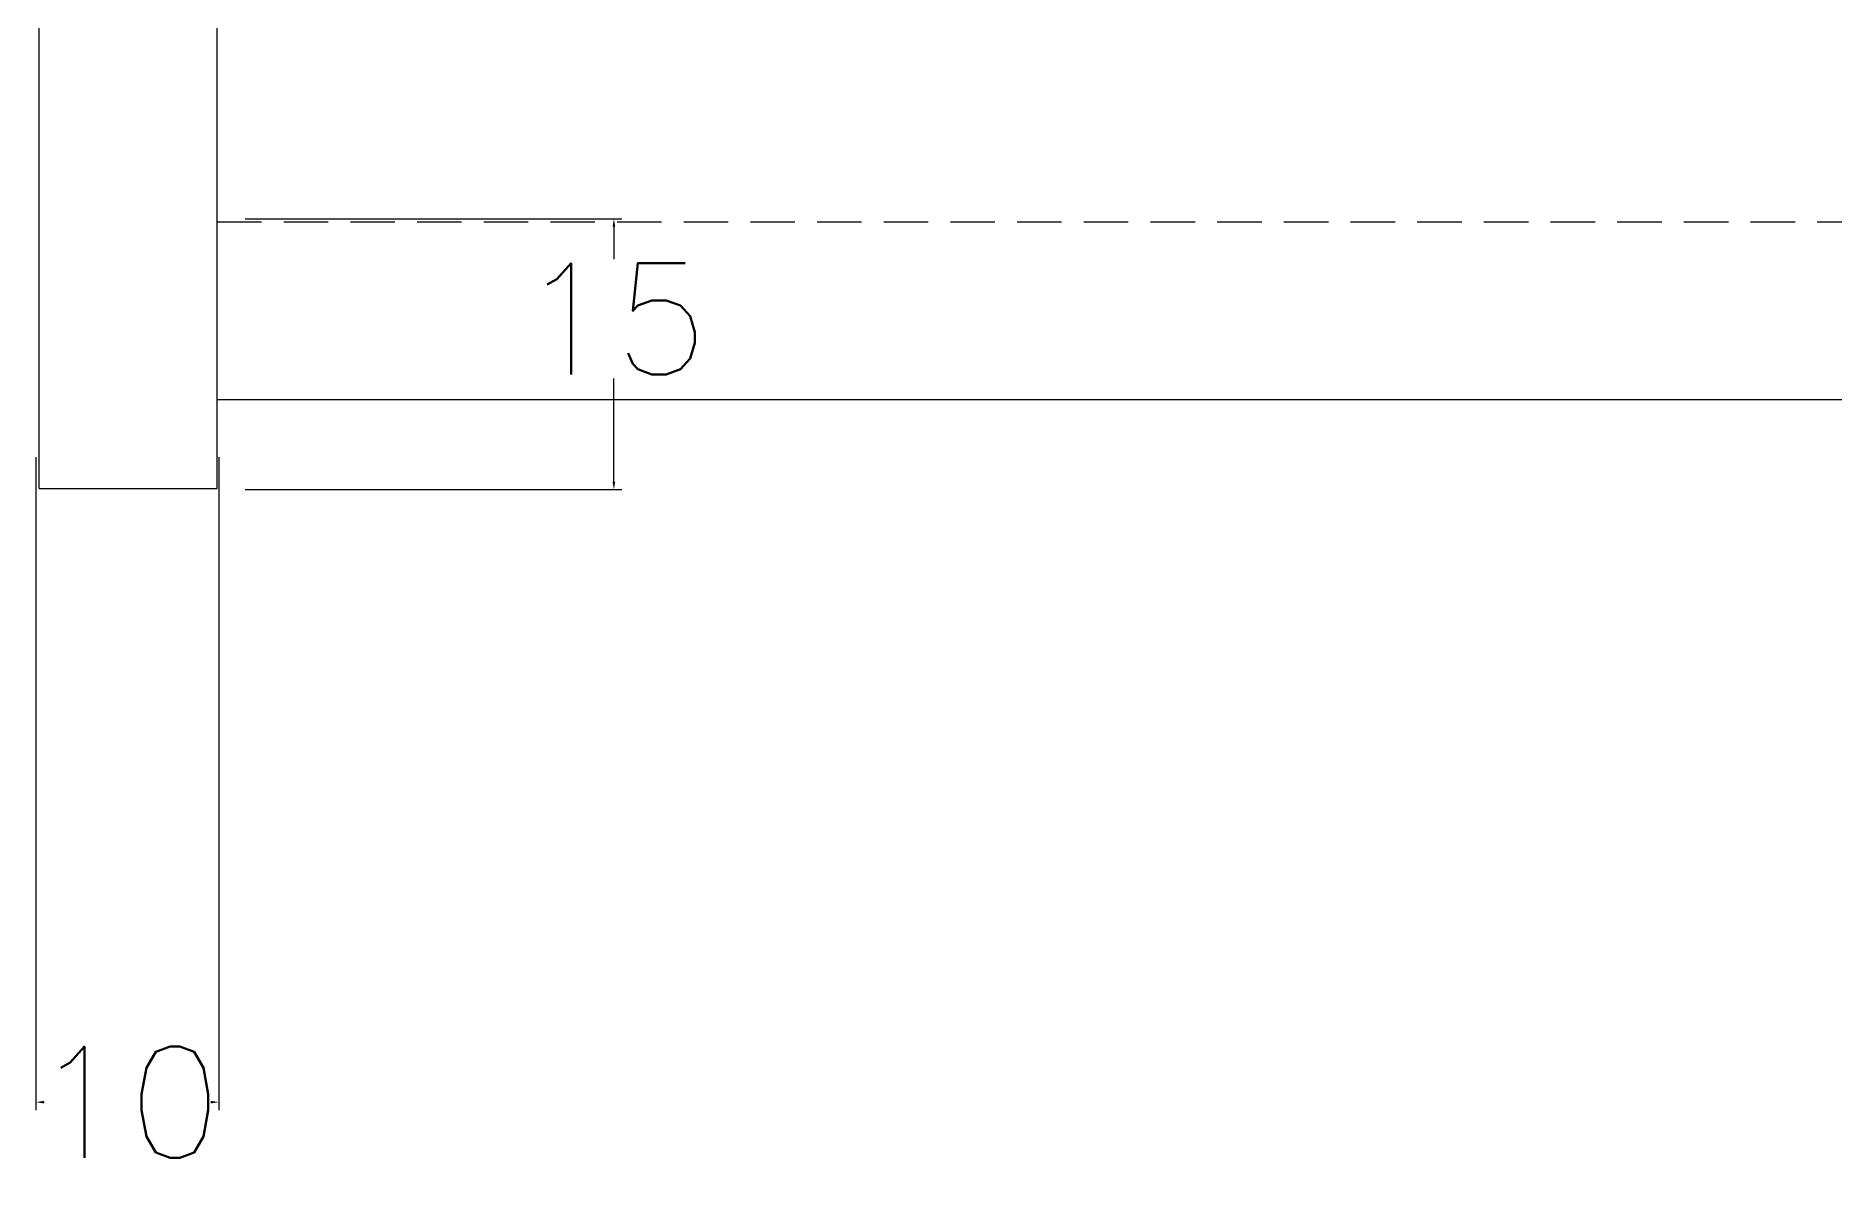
# Model space of a CAD drawing. Header units: metres. Extents: x 444 to 3227, y -3167 to -392.
# Drawn here: x 3086.47 to 3126.92, y -1941.72 to -1916.08 of the extents above; entities that cross this region are included whole.
import ezdxf

# ---------------------------------------------------------------- set-up
doc = ezdxf.new("R2010")
doc.units = ezdxf.units.M
doc.linetypes.add('DASHEDX2', pattern=[1.5, 1, -0.5])
doc.layers.get('DEFPOINTS').update_dxf_attribs({"linetype": 'CONTINUOUS'})
doc.layers.add('BANGUNAN', color=7, linetype='CONTINUOUS')
doc.layers.add('DIMENSI', color=7, linetype='CONTINUOUS')
doc.styles.get("Standard").update_dxf_attribs({"font": 'Simplex.shx', "height": 2.5})
doc.dimstyles.get("Standard").update_dxf_attribs({"dimtxt": 0.18, "dimasz": 0.18, "dimexe": 0.18, "dimexo": 0.0625, "dimgap": 0.09, "dimtad": 0, "dimtih": 1, "dimtoh": 1, "dimdec": 4, "dimzin": 0, "dimdsep": 46, "dimtxsty": 'Standard', "dimcen": 0.09, "dimadec": 0, "dimazin": 0, "dimtfac": 1, "dimtdec": 4, "dimtofl": 0, "dimtmove": 0, "dimatfit": 3, "dimfxl": 1, "dimtolj": 1, "dimtzin": 0, "dimarcsym": 0})

# ---------------------------------------------------------------- blocks, each defined once
blk = doc.blocks.new('*D244')
at = {"layer": 'DEFPOINTS', "color": 0}
for p in [(3091.112, -1920.198), (3091.112, -1926.295), (3099.471, -1926.295)]:
    blk.add_point(p, dxfattribs=at)
at = {"layer": 'DIMENSI', "color": 0, "lineweight": -2}
for p, q in [((3091.175, -1920.198), (3099.651, -1920.198)), ((3099.471, -1920.378), (3099.471, -1921.112)), ((3099.471, -1926.115), (3099.471, -1923.792)), ((3091.175, -1926.295), (3099.651, -1926.295))]:
    blk.add_line(p, q, dxfattribs=at)
at = {"layer": 'DIMENSI', "color": 0}
for points in [[(3099.441, -1920.378), (3099.501, -1920.378), (3099.471, -1920.198)], [(3099.441, -1926.115), (3099.501, -1926.115), (3099.471, -1926.295)]]:
    blk.add_solid(points, dxfattribs=at)
at = {"layer": 'DIMENSI', "color": 0, "insert": (3099.471, -1922.452), "char_height": 2.5, "attachment_point": 5}
blk.add_mtext('\\A1;15', dxfattribs=at)
blk = doc.blocks.new('*D245')
at = {"layer": 'DEFPOINTS', "color": 0}
for p in [(3086.469, -1925.5), (3090.582, -1925.5), (3090.582, -1940.079)]:
    blk.add_point(p, dxfattribs=at)
at = {"layer": 'DIMENSI', "color": 0, "lineweight": -2}
for p, q in [((3086.469, -1925.563), (3086.469, -1940.259)), ((3090.582, -1925.563), (3090.582, -1940.259)), ((3086.649, -1940.079), (3086.65, -1940.079)), ((3090.402, -1940.079), (3090.401, -1940.079))]:
    blk.add_line(p, q, dxfattribs=at)
at = {"layer": 'DIMENSI', "color": 0}
for points in [[(3086.649, -1940.049), (3086.649, -1940.109), (3086.469, -1940.079)], [(3090.402, -1940.049), (3090.402, -1940.109), (3090.582, -1940.079)]]:
    blk.add_solid(points, dxfattribs=at)
at = {"layer": 'DIMENSI', "color": 0, "insert": (3088.525, -1940.079), "char_height": 2.5, "attachment_point": 5}
blk.add_mtext('\\A1;10', dxfattribs=at)

msp = doc.modelspace()

# ---------------------------------------------------------------- linework, layer by layer
at = {"layer": 'BANGUNAN', "color": 2}
for p, q in [((3086.54457, -1926.26676), (3086.54457, -1888.26676)), ((3090.54457, -1926.26676), (3090.54457, -1906.76676))]:
    msp.add_line(p, q, dxfattribs=at)
at = {"layer": 'BANGUNAN', "color": 2, "linetype": 'DASHEDX2'}
msp.add_line((3090.54457, -1920.26676), (3140.54457, -1920.26676), dxfattribs=at)
at = {"layer": 'BANGUNAN', "color": 2, "linetype": 'ByBlock', "ltscale": 0.5}
for p, q in [((3090.54457, -1924.26676), (3140.54457, -1924.26676)), ((3086.54457, -1926.26676), (3090.54457, -1926.26676))]:
    msp.add_line(p, q, dxfattribs=at)

# ---------------------------------------------------------------- dimensions: what is measured, and where the dimension line sits
at = {"layer": 'DIMENSI', "color": 2}
for base, p1, p2, angle, text, picture, middle in [((3099.47105, -1926.29523), (3091.11248, -1920.1985), (3091.11248, -1926.29523), 270, '15', '*D244', (3099.47105, -1922.45164)), ((3090.58178, -1940.07914), (3086.46884, -1925.5), (3090.58178, -1925.5), 0, '10', '*D245', (3088.52531, -1940.07914))]:
    dim = msp.add_linear_dim(base=base, p1=p1, p2=p2, angle=angle, text=text, dimstyle='Standard', dxfattribs=at)
    dim.commit()
    dim.dimension.update_dxf_attribs({"geometry": picture, "text_midpoint": middle, "dimtype": 161})

doc.saveas('drawing.dxf')
